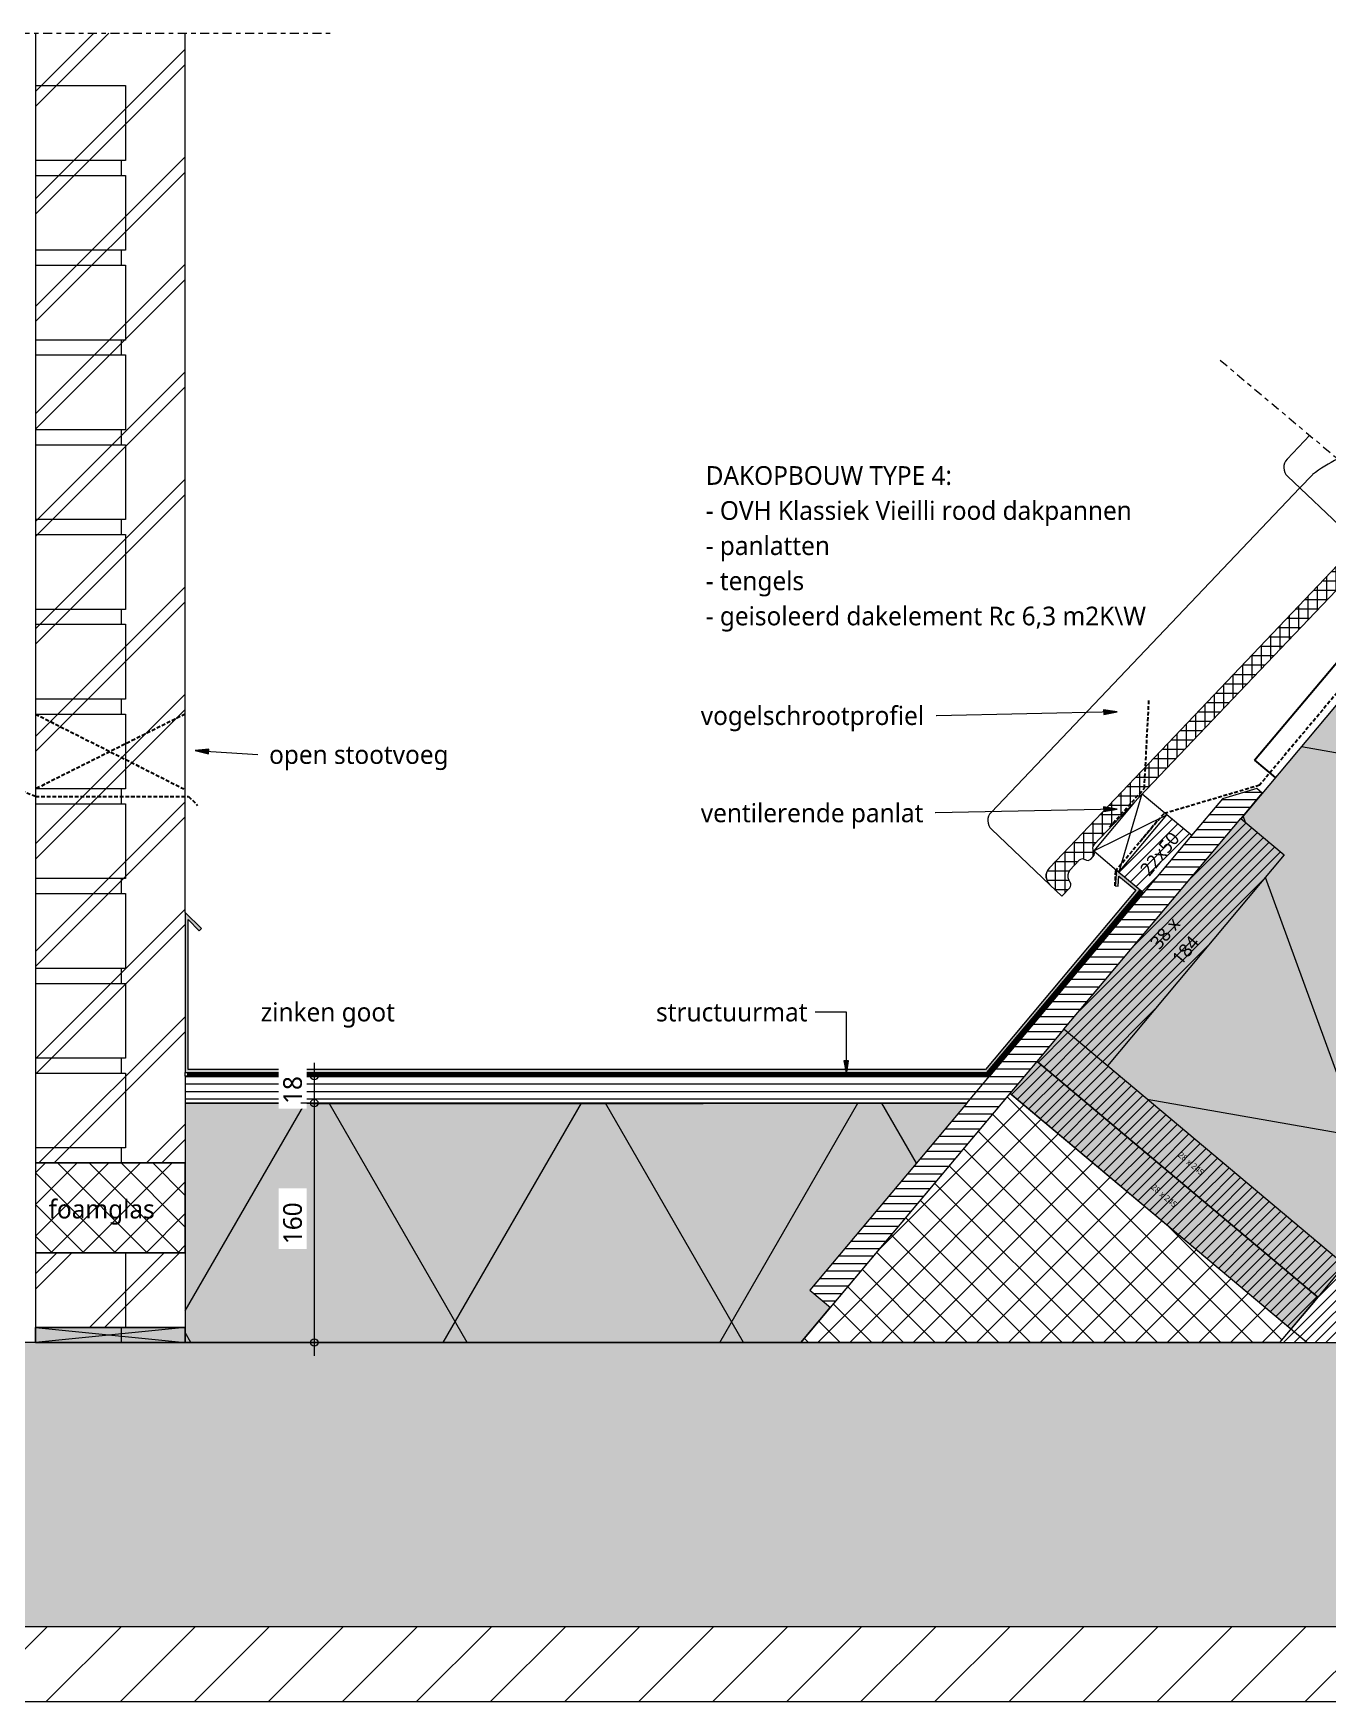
# Model space of a CAD drawing. Header units: millimetres. Extents: x -435 to 27166, y -19117 to 26500.
# Drawn here: x 7529 to 8394, y 707 to 1822 of the extents above; entities that cross this region are included whole.
import ezdxf

# ---------------------------------------------------------------- set-up
doc = ezdxf.new("R2010")
doc.units = ezdxf.units.MM
doc.linetypes.add('MV_center', pattern=[15, 6, -3, 3, -3])
doc.linetypes.add('MV_hidden', pattern=[3.75, 2.5, -1.25])
for name, color, linetype, lineweight in [('A-ANNO-DIMS', 211, 'Continuous', 13), ('A-ANNO-DIMS-5', 211, 'Continuous', 13), ('A-ANNO-NOTE', 131, 'Continuous', 18), ('A-DETL', 90, 'Continuous', 13), ('A-DETL-GENF', 92, 'Continuous', 18), ('A-DETL-MEDM', 33, 'Continuous', 18), ('G-ANNO-TEXT', 231, 'Continuous', 13)]:
    doc.layers.add(name, color=color, linetype=linetype, lineweight=lineweight)
doc.styles.add('Segoe UI_1', font='segoeui.ttf', dxfattribs={"height": 4})
doc.styles.add('Segoe UI_2', font='segoeui.ttf', dxfattribs={"height": 9})
doc.styles.add('Segoe UI_3', font='segoeui.ttf', dxfattribs={"height": 12.5})
doc.styles.add('Segoe UI_B', font='segoeui.ttf', dxfattribs={"height": 12.5})
doc.dimstyles.new('2_5_mm_4', dxfattribs={"dimscale": 304.8, "dimtxt": 13.092049, "dimasz": 0.016404, "dimexe": 0.029528, "dimexo": 0.0625, "dimgap": 0.014764, "dimtad": 1, "dimdec": 0, "dimzin": 0, "dimdsep": 46, "dimtxsty": 'Segoe UI_3', "dimblk1": 'DOTBLANK', "dimblk2": 'DOTBLANK', "dimsah": 1, "dimcen": 0.09, "dimdle": 0.029528, "dimazin": 0, "dimtfac": 1, "dimtdec": 4, "dimtix": 1, "dimtmove": 0, "dimatfit": 3, "dimfxl": 0.029528, "dimfxlon": 1, "dimtvp": 1, "dimtfill": 1, "dimtolj": 1, "dimtzin": 0, "dimarcsym": 2})
pattern_1 = [(0, (0, 0), (0, 5), [])]
pattern_2 = [(45, (0, 0), (-3.535534, 3.535534), [])]
pattern_3 = [(45, (0, 0), (-10.606602, 10.606602), []), (135, (0, 0), (-10.606602, -10.606602), [])]

# ---------------------------------------------------------------- blocks, each defined once
blk = doc.blocks.new('42 isolatie - Type 1-3766867-Details Appartement')
at = {"layer": 'A-DETL-GENF'}
blk.add_hatch(color=256, dxfattribs=at).paths.add_polyline_path([(419.1, -0.8), (9.4, -0.8), (9.4, -245.8), (235.1, -245.8), (235.1, -207.9), (419.1, -207.8), (419.1, -28.2)])
at = {"layer": 'A-DETL-GENF', "lineweight": 13}
h = blk.add_hatch(dxfattribs=at)
h.set_pattern_fill('FP_133', color=256, style=0, pattern_type=2)
h.set_pattern_definition([(300, (-7106.72, -250.62), (-216.506, -125), []), (240, (-7106.72, -250.62), (-216.506, 125), [])])
h.paths.add_polyline_path([(419.1, -0.8), (9.4, -0.8), (9.4, -245.8), (235.1, -245.8), (235.1, -207.9), (419.1, -207.8), (419.1, -28.2)])
at = {"layer": 'A-DETL-GENF'}
for p, q in [((324.1, -0.8), (9.4, -0.8)), ((419.1, -0.8), (324.1, -0.8)), ((9.4, -245.8), (235.1, -245.8)), ((9.4, -245.8), (235.1, -245.8))]:
    blk.add_line(p, q, dxfattribs=at)
blk = doc.blocks.new('42 isolatie - Type 1-3766794-Details Appartement')
at = {"layer": 'A-DETL-GENF'}
blk.add_hatch(color=256, dxfattribs=at).paths.add_polyline_path([(0.3, -0.8), (-19.4, -24.2), (-5.7, -35.7), (-110.7, -160.8), (411.8, -160.8), (411.8, -0.8), (369.3, -0.8)])
at = {"layer": 'A-DETL-GENF', "lineweight": 13}
h = blk.add_hatch(dxfattribs=at)
h.set_pattern_fill('FP_134', color=256, style=0, pattern_type=2)
h.set_pattern_definition([(300, (-2360.91, -160.98), (-138.564, -80), []), (240, (-2360.91, -160.98), (-138.564, 80), [])])
h.paths.add_polyline_path([(0.3, -0.8), (-19.4, -24.2), (-5.7, -35.7), (-110.7, -160.8), (411.8, -160.8), (411.8, -0.8), (369.3, -0.8)])
at = {"layer": 'A-DETL-GENF'}
for p, q in [((0.3, -0.8), (-19.4, -24.2)), ((0.3, -0.8), (-19.4, -24.2)), ((411.8, -0.8), (0.3, -0.8)), ((411.8, -160.8), (411.8, -0.8)), ((411.8, -160.8), (411.8, -0.8)), ((-110.7, -160.8), (411.8, -160.8))]:
    blk.add_line(p, q, dxfattribs=at)
blk = doc.blocks.new('21 steen_negge_s - Negge 60 mm waalformaat 50_10-3186824-Details Appartement')
at = {"layer": 'A-DETL-GENF'}
for p, q in [((0, 60), (60, 60)), ((60, 60), (60, 10)), ((60, 10), (0, 10)), ((57.5, 0), (57.5, 10))]:
    blk.add_line(p, q, dxfattribs=at)
blk = doc.blocks.new('00 hout_rechthoekig_sls - Vuren 28x245-V123-Details Appartement')
at = {"layer": 'A-DETL-GENF', "lineweight": 13}
blk.add_hatch(color=256, dxfattribs=at).paths.add_polyline_path([(245, -28), (245, 0), (0, 0), (0, -28), (235.2, -28)])
at = {"layer": 'A-DETL-MEDM', "lineweight": 13}
h = blk.add_hatch(dxfattribs=at)
h.set_pattern_fill('FP_135', color=256, style=0, pattern_type=2)
h.set_pattern_definition([(85.003, (-5551.698, -6140.694), (-4.9809963, 0.435518), [])])
h.paths.add_polyline_path([(245, -28), (245, 0), (0, 0), (0, -28), (235.2, -28)])
at = {"layer": 'A-DETL-MEDM'}
for p, q in [((0, 0), (245, 0)), ((0, -28), (0, 0)), ((245, 0), (245, -4.6)), ((245, 0), (245, -4.6)), ((245, 0), (245, -4.6)), ((245, -4.6), (245, -28)), ((245, -4.6), (245, -28)), ((245, -4.6), (245, -28)), ((245, -28), (0, -28)), ((245, -28), (0, -28))]:
    blk.add_line(p, q, dxfattribs=at)
blk = doc.blocks.new('00 hout_rechthoekig_sls - SLS 38x184-V124-Details Appartement')
at = {"layer": 'A-DETL-GENF', "lineweight": 13}
blk.add_hatch(color=256, dxfattribs=at).paths.add_polyline_path([(0, -38), (184, -38), (184, 0), (0, 0)])
at = {"layer": 'A-DETL-MEDM', "lineweight": 13}
h = blk.add_hatch(dxfattribs=at)
h.set_pattern_fill('FP_137', color=256, style=0, pattern_type=2)
h.set_pattern_definition([(354.975, (-6165.988, 5554.67), (0.437952, 4.980783), [])])
h.paths.add_polyline_path([(0, -38), (184, -38), (184, 0), (0, 0)])
at = {"layer": 'A-DETL-MEDM'}
for p, q in [((0, 0), (184, 0)), ((184, 0), (184, -38)), ((184, 0), (184, -38)), ((184, 0), (184, -38)), ((184, -38), (0, -38)), ((184, -38), (0, -38))]:
    blk.add_line(p, q, dxfattribs=at)
blk = doc.blocks.new('33 sparing - Type 1-4933715-Details Appartement')
at = {"layer": 'A-DETL-GENF'}
for p, q in [((0, 10), (100, 10)), ((0, 0), (0, 10)), ((0, 10), (100, 0)), ((100, 10), (0, 0)), ((100, 0), (0, 0)), ((100, 10), (100, 0))]:
    blk.add_line(p, q, dxfattribs=at)
blk = doc.blocks.new('00 hout_rechthoekig_sls - Vuren 28x245-V126-Details Appartement')
at = {"layer": 'A-DETL-GENF', "lineweight": 13}
blk.add_hatch(color=256, dxfattribs=at).paths.add_polyline_path([(245, -28), (245, 0), (0, 0), (0, -28), (234.8, -28)])
at = {"layer": 'A-DETL-MEDM', "lineweight": 13}
h = blk.add_hatch(dxfattribs=at)
h.set_pattern_fill('FP_142', color=256, style=0, pattern_type=2)
h.set_pattern_definition([(85.003, (-5551.698, -6168.694), (-4.9809963, 0.435518), [])])
h.paths.add_polyline_path([(245, -28), (245, 0), (0, 0), (0, -28), (234.8, -28)])
at = {"layer": 'A-DETL-MEDM'}
for p, q in [((0, 0), (245, 0)), ((0, -28), (0, 0)), ((245, 0), (245, -28)), ((245, 0), (245, -28)), ((245, 0), (245, -28)), ((245, -28), (0, -28)), ((245, -28), (0, -28))]:
    blk.add_line(p, q, dxfattribs=at)
blk = doc.blocks.new('NLRS_00_DI_maskeer - Type 1-4234987-Details Appartement')
at = {"layer": 'A-DETL-GENF', "linetype": 'MV_center'}
blk.add_line((427.5, 0), (-100, 0), dxfattribs=at)
blk = doc.blocks.new('NLRS_00_DI_maskeer - Type 1-4234985-Details Appartement')
at = {"layer": 'A-DETL-GENF', "linetype": 'MV_center'}
blk.add_line((530, 0), (-100, 0), dxfattribs=at)
blk = doc.blocks.new('DIMBLOCK507-Details Appartement')
at = {"layer": 'A-ANNO-DIMS-5'}
for p, q in [((7717, 1134.2), (7717, 1107.2)), ((7717, 1125.2), (7708, 1125.2)), ((7717, 1125.2), (7726, 1125.2)), ((7717, 1107.2), (7708, 1107.2)), ((7717, 1107.2), (7726, 1107.2))]:
    blk.add_line(p, q, dxfattribs=at)
for centre in [(7717, 1125.2), (7717, 1107.2)]:
    blk.add_circle(centre, 2.5, dxfattribs=at)
at = {"layer": 'A-ANNO-DIMS-5', "color": 0, "insert": (7696.2, 1106.6), "char_height": 12.5, "width": 22.852, "attachment_point": 1, "rotation": 90, "line_spacing_factor": 1.142579, "style": 'Segoe UI_3', "bg_fill": 3, "box_fill_scale": 1.25, "bg_fill_color": 9, "bg_fill_true_color": 13158600, "bg_fill_transparency": 0}
blk.add_mtext('18', dxfattribs=at)
blk = doc.blocks.new('_DotBlank')
at = {"color": 0, "linetype": 'ByBlock', "lineweight": -2}
blk.add_line((-0.5, 0), (-1, 0), dxfattribs=at)
blk.add_circle((0, 0), 0.5, dxfattribs=at)
blk = doc.blocks.new('DIMBLOCK508-Details Appartement')
at = {"layer": 'A-ANNO-DIMS-5'}
for p, q in [((7717, 1107.2), (7708, 1107.2)), ((7717, 1107.2), (7717, 938.2)), ((7717, 1107.2), (7726, 1107.2)), ((7717, 947.2), (7708, 947.2)), ((7717, 947.2), (7726, 947.2))]:
    blk.add_line(p, q, dxfattribs=at)
for centre in [(7717, 1107.2), (7717, 947.2)]:
    blk.add_circle(centre, 2.5, dxfattribs=at)
at = {"layer": 'A-ANNO-DIMS-5', "color": 0, "insert": (7696.2, 1012.9), "char_height": 12.5, "width": 34.277, "attachment_point": 1, "rotation": 90, "line_spacing_factor": 1.142579, "style": 'Segoe UI_3', "bg_fill": 3, "box_fill_scale": 1.25, "bg_fill_color": 9, "bg_fill_true_color": 13158600, "bg_fill_transparency": 0}
blk.add_mtext('160', dxfattribs=at)

msp = doc.modelspace()

# ---------------------------------------------------------------- hatches: boundary and pattern name
at = {"layer": 'A-DETL-GENF', "lineweight": 13}
h = msp.add_hatch(dxfattribs=at)
h.set_pattern_fill('FP_10', color=57, style=0, pattern_type=2)
h.set_pattern_definition([(45, (0, 0), (-35.92102, 35.92102), []), (45, (10.16, 0), (-35.92102, 35.92102), [])])
h.paths.add_polyline_path([(7630.7, 957.2), (7630.7, 1007.2), (7530.7, 1007.2), (7530.7, 957.2)])
h.paths.add_polyline_path([(7530.7, 1067.2), (7630.7, 1067.2), (7630.7, 1822.2), (7530.7, 1822.2), (7530.7, 1107.2)])
h = msp.add_hatch(dxfattribs=at)
h.set_pattern_fill('FP_63', color=254, style=0, pattern_type=2)
h.set_pattern_definition([(0, (0, 0), (0, 6.25), []), (90, (0, 0), (-6.25, 4e-16), [])])
h.paths.add_polyline_path([(8216.6, 1245.5), (8221.9, 1251.1), (8222.3, 1251.6), (8222.5, 1252.2), (8222.7, 1252.8), (8222.7, 1253.5), (8222.5, 1254.1), (8222.3, 1254.7), (8221.3, 1256.3), (8220.7, 1257.6), (8220.5, 1259), (8220.7, 1260.4), (8221.2, 1261.7), (8222, 1262.8), (8228.3, 1269.5), (8228.8, 1269.9), (8229.5, 1270.2), (8230.1, 1270.4), (8230.8, 1270.4), (8231.5, 1270.2), (8232.8, 1269.6), (8233.5, 1269.4), (8234.2, 1269.4), (8234.8, 1269.5), (8235.5, 1269.9), (8236, 1270.3), (8237.6, 1272), (8238, 1272.5), (8238.3, 1273.2), (8238.4, 1273.8), (8238.4, 1274.5), (8238.2, 1275.2), (8237.5, 1276.4), (8237.3, 1277.1), (8237.2, 1277.8), (8237.3, 1278.5), (8237.6, 1279.1), (8238, 1279.7), (8431.3, 1482.7), (8431.7, 1482.9), (8432.2, 1483.1), (8432.6, 1483.1), (8433.1, 1483), (8434, 1482.6), (8434.5, 1482.5), (8434.9, 1482.5), (8435.4, 1482.6), (8435.8, 1482.8), (8436.2, 1483.1), (8440.3, 1487.5), (8440.8, 1487.9), (8441.4, 1488.2), (8442, 1488.4), (8442.7, 1488.4), (8443.3, 1488.3), (8444, 1488), (8450.6, 1484.2), (8451.2, 1483.9), (8451.8, 1483.8), (8452.5, 1483.8), (8453.1, 1484), (8453.7, 1484.3), (8454.2, 1484.7), (8458.7, 1489.4), (8438.5, 1506.3), (8430.5, 1498), (8430, 1497.5), (8429.4, 1497.2), (8428.8, 1497.1), (8428.1, 1497), (8427.4, 1497.2), (8426.8, 1497.4), (8425.6, 1498.1), (8425, 1498.4), (8424.3, 1498.5), (8423.7, 1498.5), (8423, 1498.4), (8422.4, 1498), (8421.9, 1497.6), (8421, 1496.6), (8420.6, 1496.1), (8420.3, 1495.5), (8420.1, 1494.8), (8420.2, 1494.2), (8420.3, 1493.5), (8420.6, 1492.9), (8421.4, 1491.7), (8421.7, 1491.1), (8421.9, 1490.5), (8421.9, 1489.8), (8421.7, 1489.1), (8421.5, 1488.5), (8421.1, 1488), (8208.3, 1264.4), (8207.1, 1262.7), (8206.3, 1260.8), (8206.1, 1258.7), (8206.4, 1256.6), (8207.3, 1254.7), (8208.6, 1253.1)])
h = msp.add_hatch(dxfattribs=at)
h.set_pattern_fill('FP_36', color=254, style=0, pattern_type=2)
h.set_pattern_definition(pattern_1)
h.paths.add_polyline_path([(8061.9, 970.5), (8269, 1217.2), (8336.3, 1297.5), (8336.4, 1297.4), (8350.6, 1314.4), (8347, 1317.5), (8324, 1310.6), (8303.4, 1286.1), (8303.5, 1286.1), (8271.4, 1247.7), (8271.2, 1247.8), (8048.1, 982.1)])
h = msp.add_hatch(dxfattribs=at)
h.set_pattern_fill('FP_33', color=250, style=0, pattern_type=2)
h.set_pattern_definition(pattern_2)
h.paths.add_polyline_path([(8271.4, 1247.7), (8303.5, 1286.1), (8286.9, 1299.9), (8254.8, 1261.6), (8266.1, 1252.1)])
at = {"layer": 'A-DETL-GENF'}
for points in [[(7630.7, 1127.7), (8166.5, 1127.7), (8269, 1249.8), (8253.2, 1262.9), (8252.2, 1252.3), (8254.2, 1252.2), (8254.8, 1258.9), (8266.1, 1249.5), (8165.5, 1129.7), (7632.7, 1129.7), (7632.7, 1229.8), (7640.1, 1222.4), (7641.5, 1223.8), (7630.7, 1234.6)], [(7630.7, 947.2), (7630.7, 957.2), (7530.7, 957.2), (7530.7, 947.2)]]:
    msp.add_hatch(color=9, dxfattribs=at).paths.add_polyline_path(points)
at = {"layer": 'A-DETL-GENF', "lineweight": 13}
h = msp.add_hatch(dxfattribs=at)
h.set_pattern_fill('FP_36', color=254, style=0, pattern_type=2)
h.set_pattern_definition(pattern_1)
h.paths.add_polyline_path([(8153.1, 1107.2), (8168.2, 1125.2), (7630.7, 1125.2), (7630.7, 1107.2), (8147.5, 1107.2)])
h = msp.add_hatch(dxfattribs=at)
h.set_pattern_fill('FP_21', color=251, style=0, pattern_type=2)
h.set_pattern_definition(pattern_3)
h.paths.add_polyline_path([(8182.1, 947.2), (8362.2, 947.2), (8369.7, 956.1), (8181.9, 1113.7), (8042.1, 947.2), (8147.5, 947.2)])
h = msp.add_hatch(dxfattribs=at)
h.set_pattern_fill('FP_21', color=251, style=0, pattern_type=2)
h.set_pattern_definition(pattern_3)
h.paths.add_polyline_path([(7630.7, 1007.2), (7630.7, 1067.2), (7530.7, 1067.2), (7530.7, 1007.2)])
h = msp.add_hatch(dxfattribs=at)
h.set_pattern_fill('FP_33', color=250, style=0, pattern_type=2)
h.set_pattern_definition(pattern_2)
h.paths.add_polyline_path([(8362.2, 947.2), (8489.1, 947.2), (8489.1, 1018.2), (8421.8, 1018.2), (8387.7, 977.6)])
h.paths.add_polyline_path([(8490.1, 947.2), (8502.1, 947.2), (8502.1, 1018.2), (8490.1, 1018.2), (8490.1, 984.1)])
h.paths.add_polyline_path([(8503.1, 947.2), (8558.2, 947.2), (8558.2, 1018.2), (8503.1, 1018.2), (8503.1, 984.1)])
at = {"layer": 'A-DETL-GENF'}
h = msp.add_hatch(color=9, dxfattribs=at)
h.paths.add_polyline_path([(8503.1, 757.2), (8878.1, 757.2), (8878.1, 947.2), (8503.1, 947.2), (8503.1, 868.2), (8496.1, 863.5), (8489.1, 868.2), (8489.1, 947.2), (6834.3, 947.2), (6834.3, 757.2), (8489.1, 757.2)])
h.paths.add_polyline_path([(8502.1, 878.2), (8502.1, 947.2), (8490.1, 947.2), (8490.1, 878.2)])
at = {"layer": 'A-DETL-GENF', "lineweight": 13}
h = msp.add_hatch(dxfattribs=at)
h.set_pattern_fill('FP_78', color=250, style=0, pattern_type=2)
h.set_pattern_definition([(45, (0, 0), (-24.74874, 24.74874), [])])
h.paths.add_polyline_path([(7673.1, 707.2), (8878.1, 707.2), (8878.1, 757.2), (6834.3, 757.2), (6834.3, 707.2)])
at = {"layer": 'G-ANNO-TEXT'}
for points in [[(8253.6, 1368.7), (8244.5, 1370.1), (8244.6, 1367)], [(7637.4, 1342.8), (7646.3, 1340.7), (7646.5, 1343.8)], [(8253.6, 1303.7), (8244.5, 1305.1), (8244.6, 1302)], [(8072.6, 1126.4), (8074.1, 1135.4), (8071, 1135.4)]]:
    msp.add_hatch(color=7, dxfattribs=at).paths.add_polyline_path(points)

# ---------------------------------------------------------------- linework, layer by layer
at = {"layer": 'A-DETL', "lineweight": 18}
for p, q in [((7530.7, 1822.2), (7530.7, 1067.2)), ((7630.7, 1234.6), (7630.7, 1822.2)), ((8367.2, 1537.5), (8382.3, 1553.5)), ((8169.3, 1301.5), (8375.7, 1518.4)), ((8406.4, 1489.2), (8367.5, 1526.2)), ((8375.7, 1518.4), (8384.1, 1527.2)), ((8421.1, 1488), (8318.2, 1379.9)), ((8326.1, 1372.3), (8430.9, 1482.4)), ((8318.2, 1379.9), (8208.3, 1264.4)), ((8238, 1279.7), (8326.1, 1372.3)), ((8347, 1317.5), (8324, 1310.6)), ((8350.6, 1314.4), (8347, 1317.5)), ((8265.2, 1308.3), (8238, 1275.7)), ((8270.1, 1314), (8254.8, 1261.6)), ((8286.9, 1299.9), (8270.4, 1313.7)), ((8324, 1310.6), (8303.4, 1286.1)), ((8336.4, 1297.4), (8350.6, 1314.4)), ((8238, 1275.7), (8286.9, 1299.9)), ((8254.8, 1261.6), (8286.9, 1299.9)), ((8303.5, 1286.1), (8286.9, 1299.9)), ((8208.6, 1253.1), (8169.6, 1290.2)), ((8271.4, 1247.7), (8303.5, 1286.1)), ((8236, 1270.3), (8237.6, 1272)), ((8238, 1275.7), (8254.8, 1261.6)), ((8222, 1262.8), (8228.3, 1269.5)), ((8253.2, 1262.9), (8252.2, 1252.3)), ((8254.5, 1261.8), (8253.2, 1262.9)), ((8254.8, 1261.6), (8271.4, 1247.7)), ((8266.2, 1249.5), (8165.5, 1129.7)), ((8166.5, 1127.7), (8269, 1249.7)), ((8208.6, 1253.1), (8216.6, 1245.5)), ((8216.6, 1245.5), (8221.9, 1251.1)), ((8222.3, 1254.7), (8221.3, 1256.3)), ((8252.2, 1252.3), (8254.2, 1252.2)), ((8254.2, 1252.2), (8254.8, 1258.9)), ((8254.8, 1258.9), (8266.2, 1249.5)), ((8271.2, 1247.8), (8168.2, 1125.2)), ((7641.5, 1223.8), (7630.7, 1234.6)), ((7630.7, 1234.6), (7630.7, 1127.7)), ((7632.7, 1129.7), (7632.7, 1229.8)), ((7632.7, 1229.8), (7640.1, 1222.4)), ((7640.1, 1222.4), (7641.5, 1223.8)), ((7630.7, 1125.2), (7630.7, 1127.7)), ((7630.7, 1127.7), (8166.5, 1127.7)), ((8165.5, 1129.7), (7632.7, 1129.7)), ((8168.2, 1125.2), (7630.7, 1125.2)), ((7630.7, 1125.2), (7630.7, 1107.2)), ((8153.1, 1107.2), (8168.2, 1125.2)), ((7630.7, 1107.2), (8153.1, 1107.2)), ((8181.9, 1113.7), (8042.1, 947.2)), ((8153.1, 1107.2), (8048.1, 982.1)), ((8061.9, 970.5), (8182, 1113.6)), ((8380.4, 947.2), (8181.9, 1113.7)), ((7530.7, 1067.2), (7630.7, 1067.2)), ((7630.7, 1067.2), (7530.7, 1067.2)), ((7530.7, 1067.2), (7530.7, 1007.2)), ((7630.7, 1007.2), (7630.7, 1067.2)), ((7630.7, 1007.2), (7530.7, 1007.2)), ((7530.7, 1007.2), (7530.7, 957.2)), ((7530.7, 1007.2), (7630.7, 1007.2)), ((8048.1, 982.1), (8061.9, 970.5)), ((8387.7, 977.6), (8362.2, 947.2)), ((7530.7, 957.2), (7630.7, 957.2)), ((7630.7, 957.2), (7530.7, 957.2)), ((7530.7, 957.2), (7530.7, 947.2)), ((7630.7, 947.2), (7630.7, 957.2)), ((8362.2, 947.2), (7350.7, 947.2)), ((7530.7, 947.2), (7630.7, 947.2)), ((8042.1, 947.2), (8380.4, 947.2)), ((8362.2, 947.2), (8489.1, 947.2)), ((8878.1, 757.2), (6834.3, 757.2)), ((6834.3, 707.2), (8878.1, 707.2))]:
    msp.add_line(p, q, dxfattribs=at)
at = {"layer": 'A-DETL', "lineweight": 25}
for p, q in [((8345.5, 1336.3), (8467.6, 1481.9)), ((8345.5, 1336.3), (8359.3, 1324.8)), ((7715.7, 1107.2), (7976.9, 1107.2))]:
    msp.add_line(p, q, dxfattribs=at)
at = {"layer": 'A-DETL', "linetype": 'MV_hidden', "lineweight": 25}
for p, q in [((8477.8, 1473.4), (8348.7, 1319.6)), ((7530.7, 1312.2), (7353.2, 1376.4)), ((8271.8, 1317.6), (8274.9, 1377.5)), ((7530.7, 1367.2), (7629.7, 1317.2)), ((7630.7, 1367.2), (7530.7, 1317.2)), ((8248.4, 1291.6), (8271.8, 1317.6)), ((8348.7, 1319.6), (8284.7, 1300.6)), ((7530.7, 1312.2), (7632.9, 1312.2)), ((7632.9, 1312.2), (7639, 1306.1)), ((8280.4, 1295.6), (8252.5, 1262.3)), ((8284.7, 1300.6), (8268.7, 1281.5)), ((8252.5, 1262.3), (8252, 1252.3))]:
    msp.add_line(p, q, dxfattribs=at)
at = {"layer": 'A-DETL', "lineweight": 50}
for p, q in [((8167.1, 1126.1), (8270.1, 1248.8)), ((7632.1, 1126.1), (8167.1, 1126.1))]:
    msp.add_line(p, q, dxfattribs=at)
at = {"layer": 'A-DETL', "lineweight": 18}
for centre, radius, start, end in [((8373, 1532), 8, 136.4263, 226.4273), ((8444.2, 1448.3), 99.2, 115.6609, 127.297), ((8175.1, 1296), 8, 136.4263, 226.4273), ((8240.2, 1277.6), 3, 136.4264, 216.856), ((8235.4, 1274), 3, 316.4284, 36.856), ((8214.1, 1258.9), 8, 136.4267, 226.4263), ((8225.9, 1259.1), 5.4, 136.4242, 211.4169), ((8230.5, 1267.4), 3, 56.0002, 136.4242), ((8233.8, 1272.4), 3, 236.0002, 316.4284), ((8219.7, 1253.2), 3, 316.4206, 31.4327)]:
    msp.add_arc(centre, radius, start, end, dxfattribs=at)
at = {"layer": 'G-ANNO-TEXT', "color": 250}
for p, q in [((8132.9, 1366.1), (8132.6, 1366.1)), ((8253.6, 1368.7), (8132.9, 1366.1)), ((8253.6, 1368.7), (8244.5, 1370.1)), ((8244.5, 1370.1), (8244.6, 1367)), ((8244.6, 1367), (8253.6, 1368.7)), ((7646.5, 1343.8), (7637.4, 1342.8)), ((7637.4, 1342.8), (7646.3, 1340.7)), ((7637.4, 1342.8), (7679.3, 1340.2)), ((7646.3, 1340.7), (7646.5, 1343.8)), ((8253.6, 1303.7), (8244.5, 1305.1)), ((8244.5, 1305.1), (8244.6, 1302)), ((8132.3, 1301.1), (8131.9, 1301.1)), ((8253.6, 1303.7), (8132.3, 1301.1)), ((8244.6, 1302), (8253.6, 1303.7)), ((8052.1, 1168), (8051.8, 1168)), ((8072.6, 1168), (8052.1, 1168)), ((8072.6, 1126.4), (8072.6, 1168)), ((8074.1, 1135.4), (8071, 1135.4)), ((8071, 1135.4), (8072.6, 1126.4)), ((8072.6, 1126.4), (8074.1, 1135.4))]:
    msp.add_line(p, q, dxfattribs=at)

# ---------------------------------------------------------------- block references
at = {"layer": 'A-DETL-GENF', "linetype": 'MV_center'}
for name, p, rotation in [('NLRS_00_DI_maskeer - Type 1-4234985-Details Appartement', (7630.7, 1822.2), 180), ('NLRS_00_DI_maskeer - Type 1-4234987-Details Appartement', (8649.9, 1328.9), 139.9969728660223)]:
    msp.add_blockref(name, p, dxfattribs=dict(at, rotation=rotation))
at = {"layer": 'A-DETL-GENF'}
for name, p in [('21 steen_negge_s - Negge 60 mm waalformaat 50_10-3186824-Details Appartement', (7530.7, 1727.2)), ('21 steen_negge_s - Negge 60 mm waalformaat 50_10-3186824-Details Appartement', (7530.7, 1667.2)), ('21 steen_negge_s - Negge 60 mm waalformaat 50_10-3186824-Details Appartement', (7530.7, 1607.2)), ('21 steen_negge_s - Negge 60 mm waalformaat 50_10-3186824-Details Appartement', (7530.7, 1547.2)), ('21 steen_negge_s - Negge 60 mm waalformaat 50_10-3186824-Details Appartement', (7530.7, 1487.2)), ('21 steen_negge_s - Negge 60 mm waalformaat 50_10-3186824-Details Appartement', (7530.7, 1427.2)), ('21 steen_negge_s - Negge 60 mm waalformaat 50_10-3186824-Details Appartement', (7530.7, 1367.2)), ('21 steen_negge_s - Negge 60 mm waalformaat 50_10-3186824-Details Appartement', (7530.7, 1307.2)), ('21 steen_negge_s - Negge 60 mm waalformaat 50_10-3186824-Details Appartement', (7530.7, 1247.2)), ('21 steen_negge_s - Negge 60 mm waalformaat 50_10-3186824-Details Appartement', (7530.7, 1187.2)), ('21 steen_negge_s - Negge 60 mm waalformaat 50_10-3186824-Details Appartement', (7530.7, 1127.2)), ('21 steen_negge_s - Negge 60 mm waalformaat 50_10-3186824-Details Appartement', (7530.7, 1067.2)), ('21 steen_negge_s - Negge 60 mm waalformaat 50_10-3186824-Details Appartement', (7530.7, 947.2)), ('33 sparing - Type 1-4933715-Details Appartement', (7530.7, 947.2))]:
    msp.add_blockref(name, p, dxfattribs=at)
for name, p, rotation in [('42 isolatie - Type 1-3766867-Details Appartement', (8675.8, 1319.5), 229.996972917715), ('42 isolatie - Type 1-3766794-Details Appartement', (8042.4, 946.4), 180)]:
    msp.add_blockref(name, p, dxfattribs=dict(at, rotation=rotation))
at = {"layer": 'A-DETL-MEDM', "lineweight": 13}
for name, p, rotation in [('00 hout_rechthoekig_sls - SLS 38x184-V124-Details Appartement', (8218, 1156.5), 50.02470235603599), ('00 hout_rechthoekig_sls - Vuren 28x245-V126-Details Appartement', (8218.1, 1156.5), 319.9969728660223), ('00 hout_rechthoekig_sls - Vuren 28x245-V123-Details Appartement', (8200.1, 1135), 319.9969728660223)]:
    msp.add_blockref(name, p, dxfattribs=dict(at, rotation=rotation))

# ---------------------------------------------------------------- texts
at = {"layer": 'A-ANNO-NOTE', "lineweight": 13, "attachment_point": 1}
for s, insert, char_height, width, rotation, style in [('38 x', (8274.9, 1215), 9, 29.262, 50.0247, 'Segoe UI_2'), ('184', (8289.4, 1204.5), 9, 26.456, 50.0247, 'Segoe UI_2'), ('28 x 245', (8296.5, 1074.9), 4, 27.658, 319.997, 'Segoe UI_1'), ('28 x 245', (8278.5, 1053.4), 4, 27.658, 319.997, 'Segoe UI_1')]:
    msp.add_mtext(s, dxfattribs=dict(at, insert=insert, char_height=char_height, width=width, rotation=rotation, style=style))
at = {"layer": 'G-ANNO-TEXT', "color": 7, "char_height": 12.5, "attachment_point": 1}
for s, insert, width, style in [('DAKOPBOUW TYPE 4:', (7978.6, 1532.9), 218.861, 'Segoe UI_B'), ('- OVH Klassiek Vieilli rood dakpannen', (7978.6, 1509.5), 355.148, 'Segoe UI_3'), ('- panlatten', (7978.6, 1486), 103.418, 'Segoe UI_3'), ('- tengels', (7978.6, 1462.5), 82.574, 'Segoe UI_3'), ('- geisoleerd dakelement Rc 6,3 m2K\\\\W', (7978.6, 1439), 366.772, 'Segoe UI_3'), ('vogelschrootprofiel', (7975.3, 1372.4), 181.582, 'Segoe UI_3'), ('open stootvoeg', (7686.8, 1346.4), 148.312, 'Segoe UI_3'), ('ventilerende panlat', (7975.3, 1307.4), 180.781, 'Segoe UI_3'), ('zinken goot', (7681.2, 1174.3), 111.034, 'Segoe UI_3'), ('structuurmat', (7945.4, 1174.3), 119.852, 'Segoe UI_3'), ('foamglas', (7539.4, 1042.6), 85.781, 'Segoe UI_3')]:
    msp.add_mtext(s, dxfattribs=dict(at, insert=insert, width=width, style=style))
at = {"layer": 'G-ANNO-TEXT', "color": 7, "insert": (8268.1, 1263.9), "char_height": 9, "width": 42.489, "attachment_point": 1, "rotation": 50.8111, "style": 'Segoe UI_2'}
msp.add_mtext('22x50', dxfattribs=at)

# ---------------------------------------------------------------- next in the draw order: dimensions: what is measured, and where the dimension line sits
at = {"layer": 'A-ANNO-DIMS'}
dim = msp.add_linear_dim(base=(7717, 1107.2), p1=(7726, 1125.2), p2=(7726, 1107.2), angle=90, dimstyle='2_5_mm_4', override={"dimpost": '<>', "dimfxl": 18}, dxfattribs=at)
dim.commit()
dim.dimension.update_dxf_attribs({"geometry": 'DIMBLOCK507-Details Appartement', "text_midpoint": (7706.1, 1116.2)})

# ---------------------------------------------------------------- next in the draw order: dimensions: what is measured, and where the dimension line sits
dim = msp.add_linear_dim(base=(7717, 947.2), p1=(7726, 1107.2), p2=(7726, 947.2), angle=90, dimstyle='2_5_mm_4', override={"dimpost": '<>', "dimfxl": 160}, dxfattribs=at)
dim.commit()
dim.dimension.update_dxf_attribs({"geometry": 'DIMBLOCK508-Details Appartement', "text_midpoint": (7706, 1027.2)})

doc.saveas('drawing.dxf')
